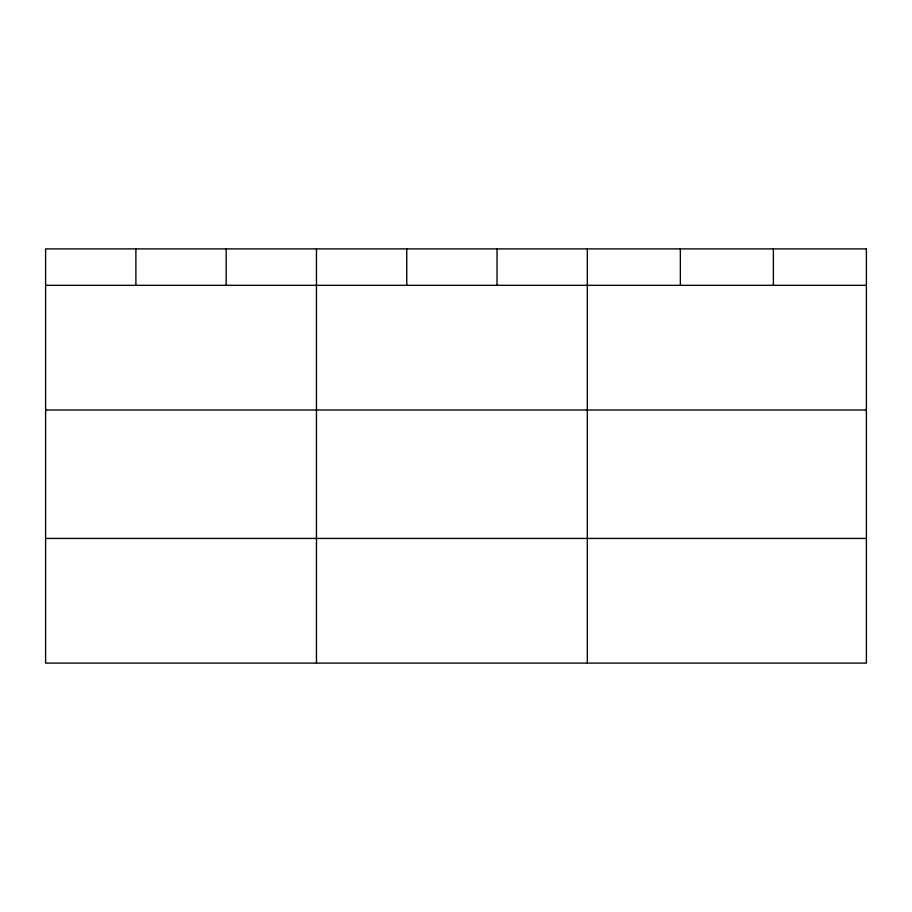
<?xml version="1.0" encoding="UTF-8"?>
<svg xmlns="http://www.w3.org/2000/svg" width="912" height="912" viewBox="0 0 912 912"><rect width="100%" height="100%" fill="white"/><g stroke="black" fill="none" stroke-linecap="round" stroke-linejoin="round"><path stroke-width="1.37" d="M45.6 285.331L866.4 285.331M45.6 410.001L866.4 410.001M45.6 538.445L866.4 538.445M773.376 248.896L773.376 285.331M680.352 248.896L680.352 285.331M587.328 248.896L587.328 663.104M497.04 248.896L497.04 285.331M406.752 248.896L406.752 285.331M316.464 248.896L316.464 663.104M226.176 248.896L226.176 285.331M135.888 248.896L135.888 285.331M866.4 248.896L45.6 248.896L45.6 663.104L866.4 663.104L866.4 248.896"/></g></svg>
